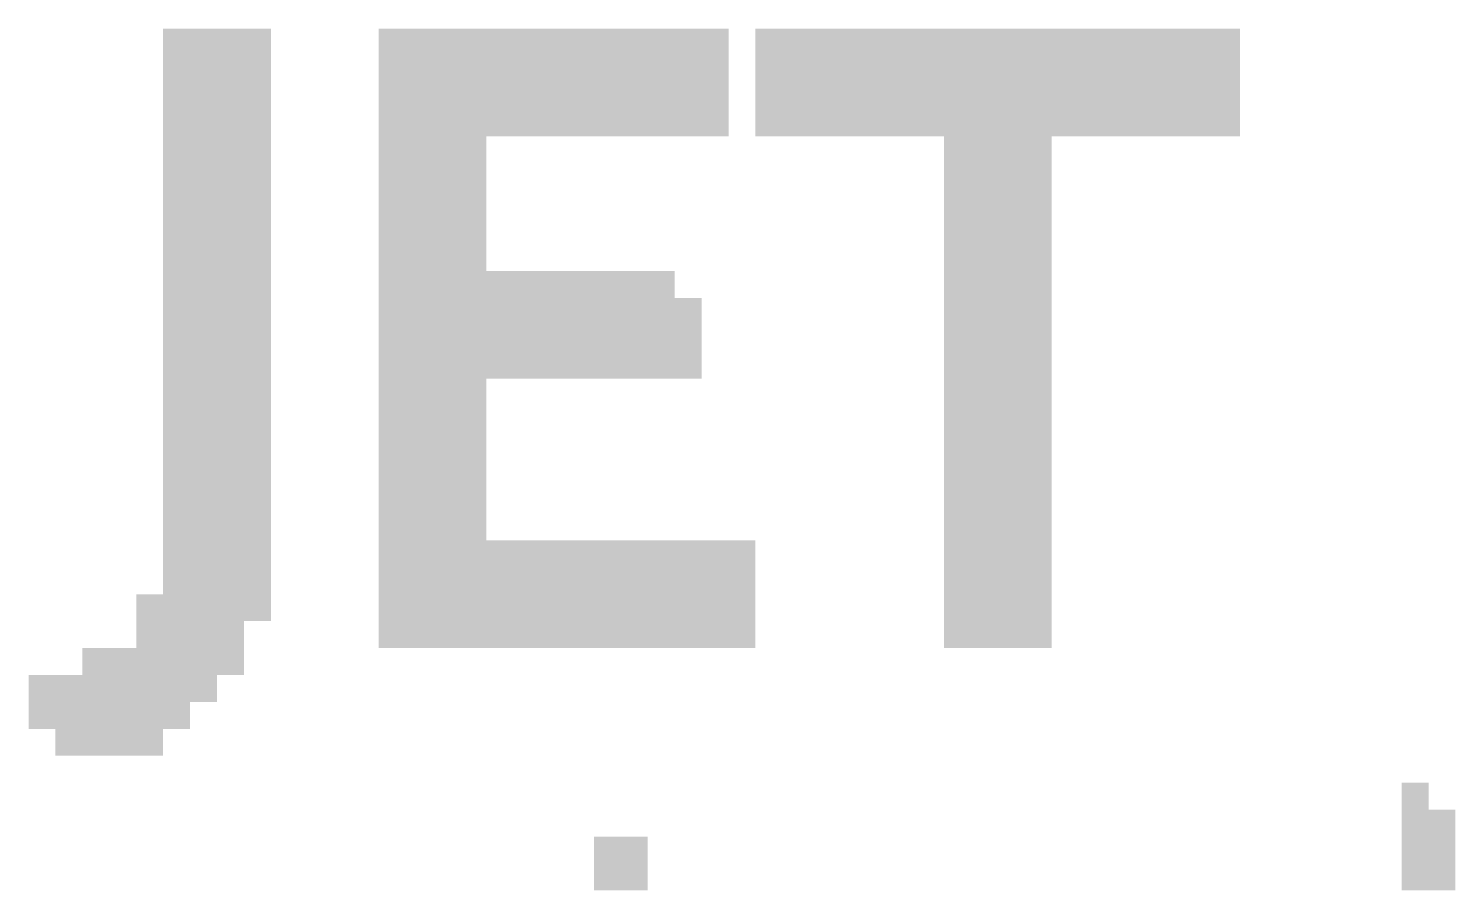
# Paper-space layout '02 Elevations and 3D' of a CAD drawing. Header units: millimetres. Extents: x 5 to 415, y 7 to 290.
# Drawn here: x 373.1 to 383.7, y 67.6 to 74 of the extents above; entities that cross this region are included whole.
import ezdxf

# ---------------------------------------------------------------- set-up
doc = ezdxf.new("R2010")
doc.units = ezdxf.units.MM
doc.layers.add('BRANDING', color=7, linetype='Continuous')

# ---------------------------------------------------------------- blocks, each defined once
blk = doc.blocks.new('SHEET_02')
at = {"layer": 'BRANDING'}
for points in [[(374.1, 74), (374.3, 74), (374.1, 73.8), (374.3, 73.8)], [(374.3, 74), (374.9, 74), (374.3, 73.8), (374.9, 73.8)], [(375.7, 74), (375.9, 74), (375.7, 73.8), (375.9, 73.8)], [(375.9, 74), (378.3, 74), (375.9, 73.8), (378.3, 73.8)], [(378.5, 74), (382.1, 74), (378.5, 73.8), (382.1, 73.8)], [(374.1, 73.8), (374.3, 73.8), (374.1, 73.6), (374.3, 73.6)], [(374.3, 73.8), (374.7, 73.8), (374.3, 73.6), (374.7, 73.6)], [(374.7, 73.8), (374.9, 73.8), (374.7, 73.6), (374.9, 73.6)], [(375.7, 73.8), (375.9, 73.8), (375.7, 73.6), (375.9, 73.6)], [(375.9, 73.8), (378.1, 73.8), (375.9, 73.6), (378.1, 73.6)], [(378.1, 73.8), (378.3, 73.8), (378.1, 73.6), (378.3, 73.6)], [(378.5, 73.8), (381.9, 73.8), (378.5, 73.6), (381.9, 73.6)], [(381.9, 73.8), (382.1, 73.8), (381.9, 73.6), (382.1, 73.6)], [(374.1, 73.6), (374.3, 73.6), (374.1, 73.4), (374.3, 73.4)], [(374.3, 73.6), (374.7, 73.6), (374.3, 73.4), (374.7, 73.4)], [(374.7, 73.6), (374.9, 73.6), (374.7, 73.4), (374.9, 73.4)], [(375.7, 73.6), (375.9, 73.6), (375.7, 73.4), (375.9, 73.4)], [(375.9, 73.6), (378.1, 73.6), (375.9, 73.4), (378.1, 73.4)], [(378.1, 73.6), (378.3, 73.6), (378.1, 73.4), (378.3, 73.4)], [(378.5, 73.6), (381.9, 73.6), (378.5, 73.4), (381.9, 73.4)], [(381.9, 73.6), (382.1, 73.6), (381.9, 73.4), (382.1, 73.4)], [(374.1, 73.4), (374.3, 73.4), (374.1, 73.2), (374.3, 73.2)], [(374.3, 73.4), (374.7, 73.4), (374.3, 73.2), (374.7, 73.2)], [(374.7, 73.4), (374.9, 73.4), (374.7, 73.2), (374.9, 73.2)], [(375.7, 73.4), (375.9, 73.4), (375.7, 73.2), (375.9, 73.2)], [(375.9, 73.4), (376.5, 73.4), (375.9, 73.2), (376.5, 73.2)], [(376.5, 73.4), (378.1, 73.4), (376.5, 73.2), (378.1, 73.2)], [(378.1, 73.4), (378.3, 73.4), (378.1, 73.2), (378.3, 73.2)], [(378.5, 73.4), (379.9, 73.4), (378.5, 73.2), (379.9, 73.2)], [(379.9, 73.4), (380.1, 73.4), (379.9, 73.2), (380.1, 73.2)], [(380.1, 73.4), (380.5, 73.4), (380.1, 73.2), (380.5, 73.2)], [(380.5, 73.4), (380.7, 73.4), (380.5, 73.2), (380.7, 73.2)], [(380.7, 73.4), (381.9, 73.4), (380.7, 73.2), (381.9, 73.2)], [(381.9, 73.4), (382.1, 73.4), (381.9, 73.2), (382.1, 73.2)], [(374.1, 73.2), (374.3, 73.2), (374.1, 73), (374.3, 73)], [(374.3, 73.2), (374.7, 73.2), (374.3, 73), (374.7, 73)], [(374.7, 73.2), (374.9, 73.2), (374.7, 73), (374.9, 73)], [(375.7, 73.2), (375.9, 73.2), (375.7, 73), (375.9, 73)], [(375.9, 73.2), (376.5, 73.2), (375.9, 73), (376.5, 73)], [(379.9, 73.2), (380.1, 73.2), (379.9, 73), (380.1, 73)], [(380.1, 73.2), (380.5, 73.2), (380.1, 73), (380.5, 73)], [(380.5, 73.2), (380.7, 73.2), (380.5, 73), (380.7, 73)], [(374.1, 73), (374.3, 73), (374.1, 72.8), (374.3, 72.8)], [(374.3, 73), (374.7, 73), (374.3, 72.8), (374.7, 72.8)], [(374.7, 73), (374.9, 73), (374.7, 72.8), (374.9, 72.8)], [(375.7, 73), (375.9, 73), (375.7, 72.8), (375.9, 72.8)], [(375.9, 73), (376.5, 73), (375.9, 72.8), (376.5, 72.8)], [(379.9, 73), (380.1, 73), (379.9, 72.8), (380.1, 72.8)], [(380.1, 73), (380.5, 73), (380.1, 72.8), (380.5, 72.8)], [(380.5, 73), (380.7, 73), (380.5, 72.8), (380.7, 72.8)], [(374.1, 72.8), (374.3, 72.8), (374.1, 72.6), (374.3, 72.6)], [(374.3, 72.8), (374.7, 72.8), (374.3, 72.6), (374.7, 72.6)], [(374.7, 72.8), (374.9, 72.8), (374.7, 72.6), (374.9, 72.6)], [(375.7, 72.8), (375.9, 72.8), (375.7, 72.6), (375.9, 72.6)], [(375.9, 72.8), (376.5, 72.8), (375.9, 72.6), (376.5, 72.6)], [(379.9, 72.8), (380.1, 72.8), (379.9, 72.6), (380.1, 72.6)], [(380.1, 72.8), (380.5, 72.8), (380.1, 72.6), (380.5, 72.6)], [(380.5, 72.8), (380.7, 72.8), (380.5, 72.6), (380.7, 72.6)], [(374.1, 72.6), (374.3, 72.6), (374.1, 72.4), (374.3, 72.4)], [(374.3, 72.6), (374.7, 72.6), (374.3, 72.4), (374.7, 72.4)], [(374.7, 72.6), (374.9, 72.6), (374.7, 72.4), (374.9, 72.4)], [(375.7, 72.6), (375.9, 72.6), (375.7, 72.4), (375.9, 72.4)], [(375.9, 72.6), (376.5, 72.6), (375.9, 72.4), (376.5, 72.4)], [(379.9, 72.6), (380.1, 72.6), (379.9, 72.4), (380.1, 72.4)], [(380.1, 72.6), (380.5, 72.6), (380.1, 72.4), (380.5, 72.4)], [(380.5, 72.6), (380.7, 72.6), (380.5, 72.4), (380.7, 72.4)], [(374.1, 72.4), (374.3, 72.4), (374.1, 72.2), (374.3, 72.2)], [(374.3, 72.4), (374.7, 72.4), (374.3, 72.2), (374.7, 72.2)], [(374.7, 72.4), (374.9, 72.4), (374.7, 72.2), (374.9, 72.2)], [(375.7, 72.4), (375.9, 72.4), (375.7, 72.2), (375.9, 72.2)], [(375.9, 72.4), (376.5, 72.4), (375.9, 72.2), (376.5, 72.2)], [(379.9, 72.4), (380.1, 72.4), (379.9, 72.2), (380.1, 72.2)], [(380.1, 72.4), (380.5, 72.4), (380.1, 72.2), (380.5, 72.2)], [(380.5, 72.4), (380.7, 72.4), (380.5, 72.2), (380.7, 72.2)], [(374.1, 72.2), (374.3, 72.2), (374.1, 72), (374.3, 72)], [(374.3, 72.2), (374.7, 72.2), (374.3, 72), (374.7, 72)], [(374.7, 72.2), (374.9, 72.2), (374.7, 72), (374.9, 72)], [(375.7, 72.2), (375.9, 72.2), (375.7, 72), (375.9, 72)], [(375.9, 72.2), (376.5, 72.2), (375.9, 72), (376.5, 72)], [(376.5, 72.2), (377.9, 72.2), (376.5, 72), (377.9, 72)], [(379.9, 72.2), (380.1, 72.2), (379.9, 72), (380.1, 72)], [(380.1, 72.2), (380.5, 72.2), (380.1, 72), (380.5, 72)], [(380.5, 72.2), (380.7, 72.2), (380.5, 72), (380.7, 72)], [(374.1, 72), (374.3, 72), (374.1, 71.8), (374.3, 71.8)], [(374.3, 72), (374.7, 72), (374.3, 71.8), (374.7, 71.8)], [(374.7, 72), (374.9, 72), (374.7, 71.8), (374.9, 71.8)], [(375.7, 72), (375.9, 72), (375.7, 71.8), (375.9, 71.8)], [(375.9, 72), (377.9, 72), (375.9, 71.8), (377.9, 71.8)], [(377.9, 72), (378.1, 72), (377.9, 71.8), (378.1, 71.8)], [(379.9, 72), (380.1, 72), (379.9, 71.8), (380.1, 71.8)], [(380.1, 72), (380.5, 72), (380.1, 71.8), (380.5, 71.8)], [(380.5, 72), (380.7, 72), (380.5, 71.8), (380.7, 71.8)], [(374.1, 71.8), (374.3, 71.8), (374.1, 71.6), (374.3, 71.6)], [(374.3, 71.8), (374.7, 71.8), (374.3, 71.6), (374.7, 71.6)], [(374.7, 71.8), (374.9, 71.8), (374.7, 71.6), (374.9, 71.6)], [(375.7, 71.8), (375.9, 71.8), (375.7, 71.6), (375.9, 71.6)], [(375.9, 71.8), (377.9, 71.8), (375.9, 71.6), (377.9, 71.6)], [(377.9, 71.8), (378.1, 71.8), (377.9, 71.6), (378.1, 71.6)], [(379.9, 71.8), (380.1, 71.8), (379.9, 71.6), (380.1, 71.6)], [(380.1, 71.8), (380.5, 71.8), (380.1, 71.6), (380.5, 71.6)], [(380.5, 71.8), (380.7, 71.8), (380.5, 71.6), (380.7, 71.6)], [(374.1, 71.6), (374.3, 71.6), (374.1, 71.4), (374.3, 71.4)], [(374.3, 71.6), (374.7, 71.6), (374.3, 71.4), (374.7, 71.4)], [(374.7, 71.6), (374.9, 71.6), (374.7, 71.4), (374.9, 71.4)], [(375.7, 71.6), (375.9, 71.6), (375.7, 71.4), (375.9, 71.4)], [(375.9, 71.6), (376.5, 71.6), (375.9, 71.4), (376.5, 71.4)], [(376.5, 71.6), (377.9, 71.6), (376.5, 71.4), (377.9, 71.4)], [(377.9, 71.6), (378.1, 71.6), (377.9, 71.4), (378.1, 71.4)], [(379.9, 71.6), (380.1, 71.6), (379.9, 71.4), (380.1, 71.4)], [(380.1, 71.6), (380.5, 71.6), (380.1, 71.4), (380.5, 71.4)], [(380.5, 71.6), (380.7, 71.6), (380.5, 71.4), (380.7, 71.4)], [(374.1, 71.4), (374.3, 71.4), (374.1, 71.2), (374.3, 71.2)], [(374.3, 71.4), (374.7, 71.4), (374.3, 71.2), (374.7, 71.2)], [(374.7, 71.4), (374.9, 71.4), (374.7, 71.2), (374.9, 71.2)], [(375.7, 71.4), (375.9, 71.4), (375.7, 71.2), (375.9, 71.2)], [(375.9, 71.4), (376.5, 71.4), (375.9, 71.2), (376.5, 71.2)], [(379.9, 71.4), (380.1, 71.4), (379.9, 71.2), (380.1, 71.2)], [(380.1, 71.4), (380.5, 71.4), (380.1, 71.2), (380.5, 71.2)], [(380.5, 71.4), (380.7, 71.4), (380.5, 71.2), (380.7, 71.2)], [(374.1, 71.2), (374.3, 71.2), (374.1, 71), (374.3, 71)], [(374.3, 71.2), (374.7, 71.2), (374.3, 71), (374.7, 71)], [(374.7, 71.2), (374.9, 71.2), (374.7, 71), (374.9, 71)], [(375.7, 71.2), (375.9, 71.2), (375.7, 71), (375.9, 71)], [(375.9, 71.2), (376.5, 71.2), (375.9, 71), (376.5, 71)], [(379.9, 71.2), (380.1, 71.2), (379.9, 71), (380.1, 71)], [(380.1, 71.2), (380.5, 71.2), (380.1, 71), (380.5, 71)], [(380.5, 71.2), (380.7, 71.2), (380.5, 71), (380.7, 71)], [(374.1, 71), (374.3, 71), (374.1, 70.8), (374.3, 70.8)], [(374.3, 71), (374.7, 71), (374.3, 70.8), (374.7, 70.8)], [(374.7, 71), (374.9, 71), (374.7, 70.8), (374.9, 70.8)], [(375.7, 71), (375.9, 71), (375.7, 70.8), (375.9, 70.8)], [(375.9, 71), (376.5, 71), (375.9, 70.8), (376.5, 70.8)], [(379.9, 71), (380.1, 71), (379.9, 70.8), (380.1, 70.8)], [(380.1, 71), (380.5, 71), (380.1, 70.8), (380.5, 70.8)], [(380.5, 71), (380.7, 71), (380.5, 70.8), (380.7, 70.8)], [(374.1, 70.8), (374.3, 70.8), (374.1, 70.6), (374.3, 70.6)], [(374.3, 70.8), (374.7, 70.8), (374.3, 70.6), (374.7, 70.6)], [(374.7, 70.8), (374.9, 70.8), (374.7, 70.6), (374.9, 70.6)], [(375.7, 70.8), (375.9, 70.8), (375.7, 70.6), (375.9, 70.6)], [(375.9, 70.8), (376.5, 70.8), (375.9, 70.6), (376.5, 70.6)], [(379.9, 70.8), (380.1, 70.8), (379.9, 70.6), (380.1, 70.6)], [(380.1, 70.8), (380.5, 70.8), (380.1, 70.6), (380.5, 70.6)], [(380.5, 70.8), (380.7, 70.8), (380.5, 70.6), (380.7, 70.6)], [(374.1, 70.6), (374.3, 70.6), (374.1, 70.4), (374.3, 70.4)], [(374.3, 70.6), (374.7, 70.6), (374.3, 70.4), (374.7, 70.4)], [(374.7, 70.6), (374.9, 70.6), (374.7, 70.4), (374.9, 70.4)], [(375.7, 70.6), (375.9, 70.6), (375.7, 70.4), (375.9, 70.4)], [(375.9, 70.6), (376.5, 70.6), (375.9, 70.4), (376.5, 70.4)], [(379.9, 70.6), (380.1, 70.6), (379.9, 70.4), (380.1, 70.4)], [(380.1, 70.6), (380.5, 70.6), (380.1, 70.4), (380.5, 70.4)], [(380.5, 70.6), (380.7, 70.6), (380.5, 70.4), (380.7, 70.4)], [(374.1, 70.4), (374.3, 70.4), (374.1, 70.2), (374.3, 70.2)], [(374.3, 70.4), (374.7, 70.4), (374.3, 70.2), (374.7, 70.2)], [(374.7, 70.4), (374.9, 70.4), (374.7, 70.2), (374.9, 70.2)], [(375.7, 70.4), (375.9, 70.4), (375.7, 70.2), (375.9, 70.2)], [(375.9, 70.4), (376.5, 70.4), (375.9, 70.2), (376.5, 70.2)], [(379.9, 70.4), (380.1, 70.4), (379.9, 70.2), (380.1, 70.2)], [(380.1, 70.4), (380.5, 70.4), (380.1, 70.2), (380.5, 70.2)], [(380.5, 70.4), (380.7, 70.4), (380.5, 70.2), (380.7, 70.2)], [(374.1, 70.2), (374.3, 70.2), (374.1, 70), (374.3, 70)], [(374.3, 70.2), (374.7, 70.2), (374.3, 70), (374.7, 70)], [(374.7, 70.2), (374.9, 70.2), (374.7, 70), (374.9, 70)], [(375.7, 70.2), (375.9, 70.2), (375.7, 70), (375.9, 70)], [(375.9, 70.2), (376.5, 70.2), (375.9, 70), (376.5, 70)], [(376.5, 70.2), (378.3, 70.2), (376.5, 70), (378.3, 70)], [(378.3, 70.2), (378.5, 70.2), (378.3, 70), (378.5, 70)], [(379.9, 70.2), (380.1, 70.2), (379.9, 70), (380.1, 70)], [(380.1, 70.2), (380.5, 70.2), (380.1, 70), (380.5, 70)], [(380.5, 70.2), (380.7, 70.2), (380.5, 70), (380.7, 70)], [(374.1, 70), (374.3, 70), (374.1, 69.8), (374.3, 69.8)], [(374.3, 70), (374.7, 70), (374.3, 69.8), (374.7, 69.8)], [(374.7, 70), (374.9, 70), (374.7, 69.8), (374.9, 69.8)], [(375.7, 70), (375.9, 70), (375.7, 69.8), (375.9, 69.8)], [(375.9, 70), (378.3, 70), (375.9, 69.8), (378.3, 69.8)], [(378.3, 70), (378.5, 70), (378.3, 69.8), (378.5, 69.8)], [(379.9, 70), (380.1, 70), (379.9, 69.8), (380.1, 69.8)], [(380.1, 70), (380.5, 70), (380.1, 69.8), (380.5, 69.8)], [(380.5, 70), (380.7, 70), (380.5, 69.8), (380.7, 69.8)], [(373.9, 69.8), (374.1, 69.8), (373.9, 69.6), (374.1, 69.6)], [(374.1, 69.8), (374.7, 69.8), (374.1, 69.6), (374.7, 69.6)], [(374.7, 69.8), (374.9, 69.8), (374.7, 69.6), (374.9, 69.6)], [(375.7, 69.8), (375.9, 69.8), (375.7, 69.6), (375.9, 69.6)], [(375.9, 69.8), (378.3, 69.8), (375.9, 69.6), (378.3, 69.6)], [(378.3, 69.8), (378.5, 69.8), (378.3, 69.6), (378.5, 69.6)], [(379.9, 69.8), (380.1, 69.8), (379.9, 69.6), (380.1, 69.6)], [(380.1, 69.8), (380.5, 69.8), (380.1, 69.6), (380.5, 69.6)], [(380.5, 69.8), (380.7, 69.8), (380.5, 69.6), (380.7, 69.6)], [(373.9, 69.6), (374.1, 69.6), (373.9, 69.4), (374.1, 69.4)], [(374.1, 69.6), (374.7, 69.6), (374.1, 69.4), (374.7, 69.4)], [(375.7, 69.6), (375.9, 69.6), (375.7, 69.4), (375.9, 69.4)], [(375.9, 69.6), (378.3, 69.6), (375.9, 69.4), (378.3, 69.4)], [(378.3, 69.6), (378.5, 69.6), (378.3, 69.4), (378.5, 69.4)], [(379.9, 69.6), (380.1, 69.6), (379.9, 69.4), (380.1, 69.4)], [(380.1, 69.6), (380.5, 69.6), (380.1, 69.4), (380.5, 69.4)], [(380.5, 69.6), (380.7, 69.6), (380.5, 69.4), (380.7, 69.4)], [(373.5, 69.4), (373.7, 69.4), (373.5, 69.2), (373.7, 69.2)], [(373.7, 69.4), (373.9, 69.4), (373.7, 69.2), (373.9, 69.2)], [(373.9, 69.4), (374.5, 69.4), (373.9, 69.2), (374.5, 69.2)], [(374.5, 69.4), (374.7, 69.4), (374.5, 69.2), (374.7, 69.2)], [(373.1, 69.2), (373.3, 69.2), (373.1, 69), (373.3, 69)], [(373.3, 69.2), (373.5, 69.2), (373.3, 69), (373.5, 69)], [(373.5, 69.2), (374.3, 69.2), (373.5, 69), (374.3, 69)], [(374.3, 69.2), (374.5, 69.2), (374.3, 69), (374.5, 69)], [(373.1, 69), (373.3, 69), (373.1, 68.8), (373.3, 68.8)], [(373.3, 69), (374.1, 69), (373.3, 68.8), (374.1, 68.8)], [(374.1, 69), (374.3, 69), (374.1, 68.8), (374.3, 68.8)], [(373.3, 68.8), (373.5, 68.8), (373.3, 68.6), (373.5, 68.6)], [(373.5, 68.8), (373.7, 68.8), (373.5, 68.6), (373.7, 68.6)], [(373.7, 68.8), (373.9, 68.8), (373.7, 68.6), (373.9, 68.6)], [(373.9, 68.8), (374.1, 68.8), (373.9, 68.6), (374.1, 68.6)], [(383.3, 68.4), (383.5, 68.4), (383.3, 68.2), (383.5, 68.2)], [(383.3, 68.2), (383.5, 68.2), (383.3, 68), (383.5, 68)], [(383.5, 68.2), (383.7, 68.2), (383.5, 68), (383.7, 68)], [(377.3, 68), (377.5, 68), (377.3, 67.8), (377.5, 67.8)], [(377.5, 68), (377.7, 68), (377.5, 67.8), (377.7, 67.8)], [(383.3, 68), (383.5, 68), (383.3, 67.8), (383.5, 67.8)], [(383.5, 68), (383.7, 68), (383.5, 67.8), (383.7, 67.8)], [(377.3, 67.8), (377.5, 67.8), (377.3, 67.6), (377.5, 67.6)], [(377.5, 67.8), (377.7, 67.8), (377.5, 67.6), (377.7, 67.6)], [(383.3, 67.8), (383.5, 67.8), (383.3, 67.6), (383.5, 67.6)], [(383.5, 67.8), (383.7, 67.8), (383.5, 67.6), (383.7, 67.6)]]:
    blk.add_solid(points, dxfattribs=at)

psp = doc.layouts.new('02 Elevations and 3D')

# ---------------------------------------------------------------- block references
psp.add_blockref('SHEET_02', (0, 0))

doc.saveas('drawing.dxf')
